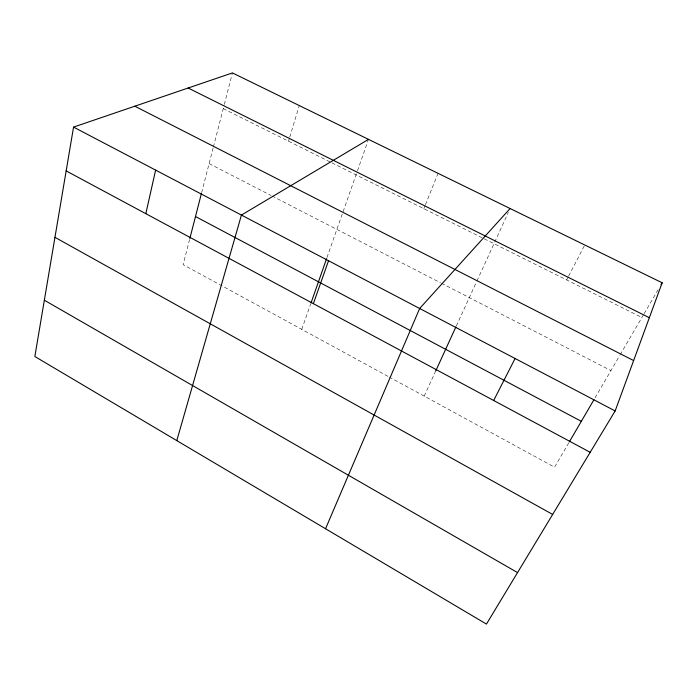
<?xml version="1.0" encoding="UTF-8"?>
<svg xmlns="http://www.w3.org/2000/svg" width="697" height="697" viewBox="0 0 697 697"><rect width="100%" height="100%" fill="white"/><g stroke="black" fill="none" stroke-linecap="round" stroke-linejoin="round"><path stroke-width="0.52" stroke-dasharray="3.48 2.61" d="M189.575 239.55L183.119 264.668L388.412 376.598M201.633 192.66L213.116 148.034M213.378 146.997L224.059 105.482M224.329 104.428L232.432 72.915M288.506 141.186L289.429 138.137M289.743 137.117L299.283 105.569M301.749 329.35L310.635 304.058M326.954 257.611L357.099 171.828M357.456 170.809L368.147 140.385M423.837 208.691L425.057 205.667M425.466 204.657L438.065 173.344M424.203 396.114L435.817 370.76M456.361 325.9L476.495 281.928M476.948 280.943L508.313 212.437M566.652 279.933L568.116 277.101M568.604 276.151L584.757 244.987M568.761 442.856L554.568 467.19L389.353 377.112M595.038 397.821L619.633 355.662M620.173 354.729L643.549 314.661M644.098 313.728L658.865 288.41M223.249 108.627L330.953 162.357M331.92 162.837L483.282 238.348M484.258 238.836L641.911 317.475M209.109 163.595L270.976 195.456M271.943 195.953L440.469 282.755M441.428 283.252L610.938 370.56"/><path stroke-width="1.05" d="M73.551 127.098L34.85 356.507L486.445 624.085L615.155 410.951L662.15 282.782L232.432 72.915L73.551 127.098L615.155 410.951M145.83 213.674L155.623 170.103M189.845 238.505L201.372 193.696M176.794 440.609L241.423 215.077L368.504 139.374M310.993 303.047L326.605 258.622M313.371 303.657L328.531 260.73M325.543 528.744L419.655 308.483L510.108 208.525M435.817 370.76L455.916 326.876M493.668 400.487L515.092 358.502M569.31 441.915L593.94 399.703M661.052 284.655L662.15 282.782M188.146 88.022L649.343 317.71M134.817 106.205L633.625 360.576M195.5 216.532L581.324 421.328M66.163 170.896L590.176 452.309M54.958 237.328L552.651 514.438M44.347 300.215L517.54 572.586"/></g></svg>
